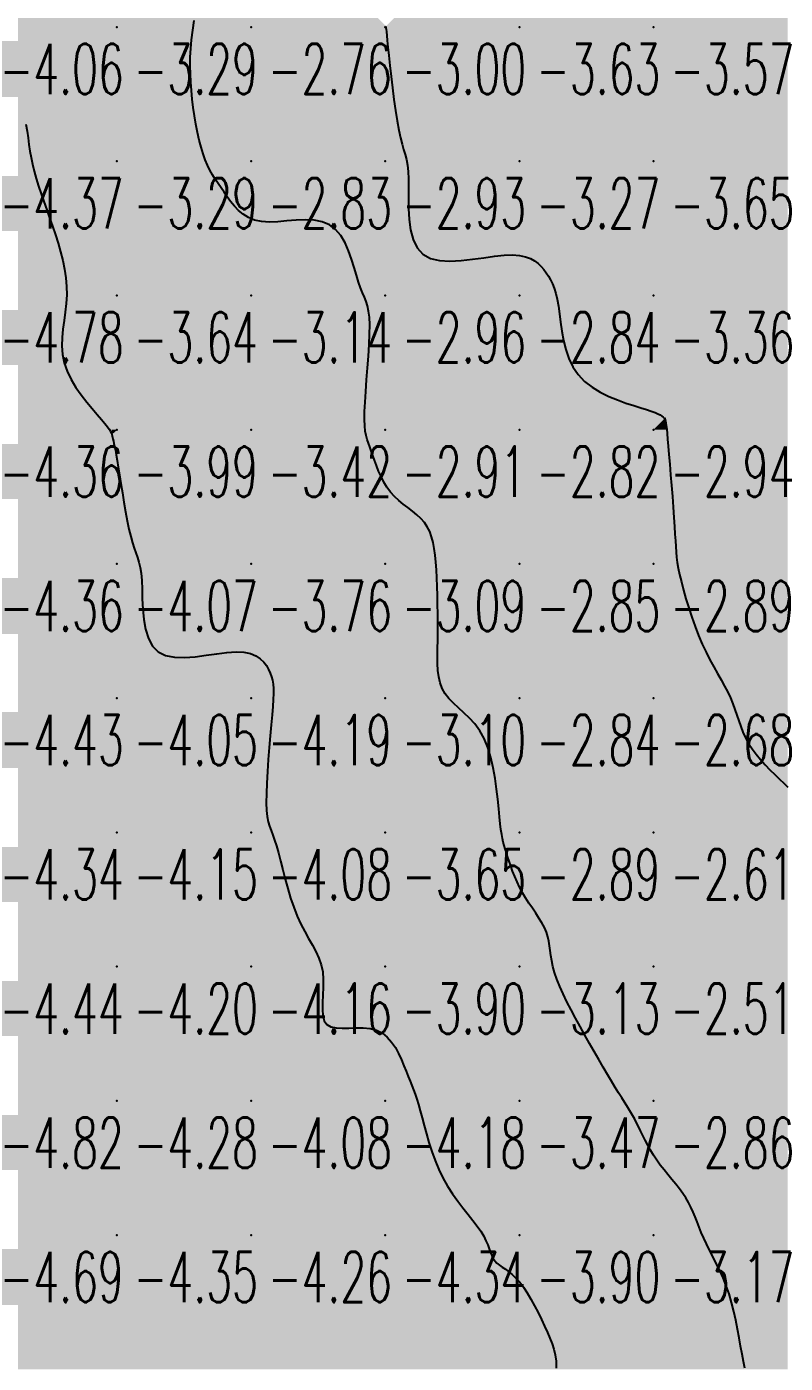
# Model space of a CAD drawing. Header units: millimetres. Extents: x 88261 to 90953, y 390274 to 392322.
# Drawn here: x 90093.5 to 90150.1, y 391637.7 to 391737.3 of the extents above; entities that cross this region are included whole.
import ezdxf
from ezdxf.enums import TextEntityAlignment as Align

# ---------------------------------------------------------------- set-up
doc = ezdxf.new("R2010")
doc.units = ezdxf.units.MM
doc.header["$LTSCALE"] = 25
for name, color, linetype in [('CN_03_00', 7, 'Continuous'), ('COTEAlt', 7, 'Continuous'), ('TN_COLORIAGE', 7, 'Continuous')]:
    doc.layers.add(name, color=color, linetype=linetype)
doc.styles.add('Simplex 1.0', font='Simplex.shx', dxfattribs={"width": 0.99, "height": 2.5})
doc.styles.get("Standard").update_dxf_attribs({"font": 'times.ttf'})

# ---------------------------------------------------------------- blocks, each defined once
blk = doc.blocks.new('COTE')
at = {"color": 0}
blk.add_point((0, 0), dxfattribs=at)
at = {"layer": 'COTEAlt'}
blk.add_attdef('ALT', text='', height=3.75, dxfattribs=at).set_placement((1.25, -1.25), align=Align.TOP_LEFT)

msp = doc.modelspace()

# ---------------------------------------------------------------- linework, layer by layer
at = {"layer": 'CN_03_00', "flags": 128}
for points, elevation in [([(90147.055, 391637.331), (90146.948, 391637.826), (90146.843, 391638.371), (90146.737, 391638.961), (90146.627, 391639.585), (90146.508, 391640.232), (90146.377, 391640.893), (90146.231, 391641.556), (90146.065, 391642.212), (90145.876, 391642.849), (90145.662, 391643.46), (90145.427, 391644.043), (90145.18, 391644.6), (90144.926, 391645.131), (90144.673, 391645.638), (90144.427, 391646.12), (90144.196, 391646.581), (90143.986, 391647.019), (90143.802, 391647.437), (90143.639, 391647.837), (90143.488, 391648.222), (90143.343, 391648.594), (90143.196, 391648.955), (90143.038, 391649.308), (90142.864, 391649.656), (90142.664, 391650.002), (90142.434, 391650.347), (90142.178, 391650.693), (90141.904, 391651.04), (90141.617, 391651.389), (90141.325, 391651.742), (90141.035, 391652.098), (90140.754, 391652.459), (90140.489, 391652.826), (90140.244, 391653.198), (90140.02, 391653.571), (90139.814, 391653.943), (90139.624, 391654.307), (90139.448, 391654.66), (90139.284, 391654.998), (90139.131, 391655.316), (90138.985, 391655.609), (90138.844, 391655.877), (90138.705, 391656.126), (90138.563, 391656.368), (90138.413, 391656.612), (90138.251, 391656.87), (90138.072, 391657.151), (90137.873, 391657.467), (90137.648, 391657.827), (90137.395, 391658.24), (90137.116, 391658.701), (90136.815, 391659.205), (90136.496, 391659.745), (90136.163, 391660.315), (90135.819, 391660.908), (90135.47, 391661.519), (90135.118, 391662.141), (90134.768, 391662.767), (90134.426, 391663.392), (90134.097, 391664.011), (90133.788, 391664.616), (90133.505, 391665.203), (90133.253, 391665.766), (90133.038, 391666.3), (90132.867, 391666.797), (90132.742, 391667.255), (90132.655, 391667.677), (90132.594, 391668.07), (90132.546, 391668.44), (90132.501, 391668.792), (90132.446, 391669.133), (90132.37, 391669.468), (90132.26, 391669.804), (90132.108, 391670.146), (90131.919, 391670.494), (90131.702, 391670.85), (90131.464, 391671.213), (90131.215, 391671.585), (90130.963, 391671.964), (90130.715, 391672.351), (90130.481, 391672.747), (90130.268, 391673.152), (90130.074, 391673.559), (90129.901, 391673.963), (90129.745, 391674.359), (90129.605, 391674.741), (90129.482, 391675.103), (90129.372, 391675.439), (90129.275, 391675.743), (90129.19, 391676.014), (90129.115, 391676.266), (90129.047, 391676.517), (90128.986, 391676.784), (90128.929, 391677.087), (90128.874, 391677.443), (90128.819, 391677.871), (90128.764, 391678.388), (90128.704, 391679.005), (90128.634, 391679.705), (90128.547, 391680.463), (90128.436, 391681.253), (90128.294, 391682.05), (90128.115, 391682.828), (90127.891, 391683.564), (90127.616, 391684.232), (90127.287, 391684.813), (90126.916, 391685.316), (90126.518, 391685.756), (90126.112, 391686.15), (90125.711, 391686.512), (90125.333, 391686.859), (90124.995, 391687.205), (90124.711, 391687.567), (90124.494, 391687.956), (90124.338, 391688.376), (90124.235, 391688.828), (90124.174, 391689.31), (90124.146, 391689.824), (90124.14, 391690.369), (90124.148, 391690.946), (90124.16, 391691.555), (90124.167, 391692.195), (90124.169, 391692.857), (90124.164, 391693.534), (90124.154, 391694.215), (90124.138, 391694.891), (90124.117, 391695.554), (90124.09, 391696.194), (90124.057, 391696.802), (90124.018, 391697.372), (90123.968, 391697.901), (90123.902, 391698.393), (90123.816, 391698.848), (90123.704, 391699.269), (90123.561, 391699.656), (90123.383, 391700.011), (90123.163, 391700.335), (90122.9, 391700.632), (90122.601, 391700.908), (90122.277, 391701.172), (90121.938, 391701.432), (90121.593, 391701.695), (90121.254, 391701.972), (90120.93, 391702.269), (90120.632, 391702.594), (90120.368, 391702.955), (90120.135, 391703.342), (90119.932, 391703.746), (90119.752, 391704.157), (90119.594, 391704.564), (90119.453, 391704.958), (90119.325, 391705.327), (90119.207, 391705.663), (90119.095, 391705.959), (90118.992, 391706.233), (90118.901, 391706.505), (90118.823, 391706.797), (90118.763, 391707.13), (90118.722, 391707.526), (90118.703, 391708.006), (90118.71, 391708.591), (90118.742, 391709.294), (90118.795, 391710.092), (90118.86, 391710.951), (90118.929, 391711.841), (90118.994, 391712.727), (90119.048, 391713.579), (90119.082, 391714.364), (90119.089, 391715.05), (90119.063, 391715.614), (90119.005, 391716.074), (90118.922, 391716.459), (90118.815, 391716.796), (90118.691, 391717.114), (90118.553, 391717.441), (90118.406, 391717.806), (90118.254, 391718.235), (90118.098, 391718.748), (90117.93, 391719.326), (90117.741, 391719.938), (90117.519, 391720.557), (90117.253, 391721.153), (90116.934, 391721.696), (90116.55, 391722.159), (90116.09, 391722.511), (90115.549, 391722.733), (90114.943, 391722.844), (90114.29, 391722.871), (90113.61, 391722.844), (90112.924, 391722.79), (90112.252, 391722.737), (90111.612, 391722.713), (90111.026, 391722.746), (90110.507, 391722.858), (90110.054, 391723.043), (90109.657, 391723.287), (90109.308, 391723.577), (90109, 391723.901), (90108.723, 391724.245), (90108.471, 391724.596), (90108.234, 391724.941), (90108.007, 391725.271), (90107.787, 391725.591), (90107.576, 391725.909), (90107.374, 391726.235), (90107.182, 391726.577), (90106.999, 391726.945), (90106.826, 391727.346), (90106.665, 391727.79), (90106.514, 391728.283), (90106.374, 391728.82), (90106.247, 391729.392), (90106.131, 391729.992), (90106.029, 391730.611), (90105.939, 391731.242), (90105.863, 391731.876), (90105.8, 391732.506), (90105.752, 391733.126), (90105.72, 391733.741), (90105.707, 391734.358), (90105.716, 391734.985), (90105.749, 391735.628), (90105.808, 391736.296), (90105.895, 391736.995), (90106.014, 391737.734)], -3), ([(90120.289, 391737.279), (90120.294, 391737.252), (90120.301, 391737.19), (90120.313, 391737.075), (90120.333, 391736.891), (90120.361, 391736.619), (90120.4, 391736.243), (90120.451, 391735.743), (90120.517, 391735.112), (90120.595, 391734.374), (90120.685, 391733.562), (90120.784, 391732.709), (90120.892, 391731.849), (90121.007, 391731.015), (90121.127, 391730.24), (90121.251, 391729.558), (90121.377, 391728.991), (90121.5, 391728.518), (90121.618, 391728.109), (90121.726, 391727.733), (90121.82, 391727.358), (90121.896, 391726.953), (90121.949, 391726.488), (90121.976, 391725.932), (90121.977, 391725.264), (90121.97, 391724.512), (90121.979, 391723.712), (90122.025, 391722.901), (90122.131, 391722.119), (90122.321, 391721.401), (90122.617, 391720.787), (90123.042, 391720.312), (90123.609, 391720.004), (90124.296, 391719.843), (90125.069, 391719.798), (90125.896, 391719.839), (90126.746, 391719.935), (90127.585, 391720.055), (90128.382, 391720.169), (90129.104, 391720.247), (90129.726, 391720.263), (90130.253, 391720.22), (90130.695, 391720.125), (90131.066, 391719.987), (90131.376, 391719.814), (90131.637, 391719.614), (90131.861, 391719.395), (90132.06, 391719.165), (90132.243, 391718.929), (90132.413, 391718.681), (90132.57, 391718.413), (90132.713, 391718.115), (90132.843, 391717.779), (90132.96, 391717.395), (90133.064, 391716.955), (90133.154, 391716.45), (90133.235, 391715.876), (90133.317, 391715.246), (90133.414, 391714.579), (90133.541, 391713.894), (90133.711, 391713.21), (90133.94, 391712.544), (90134.241, 391711.916), (90134.628, 391711.344), (90135.109, 391710.842), (90135.666, 391710.409), (90136.277, 391710.038), (90136.917, 391709.721), (90137.561, 391709.454), (90138.188, 391709.228), (90138.771, 391709.038), (90139.289, 391708.877), (90139.722, 391708.74), (90140.075, 391708.621), (90140.357, 391708.517), (90140.578, 391708.425), (90140.746, 391708.341), (90140.872, 391708.26), (90140.965, 391708.179), (90141.035, 391708.095), (90141.09, 391708.002), (90141.133, 391707.888), (90141.169, 391707.74), (90141.201, 391707.543), (90141.23, 391707.286), (90141.261, 391706.954), (90141.297, 391706.534), (90141.34, 391706.012), (90141.392, 391705.381), (90141.452, 391704.663), (90141.517, 391703.885), (90141.584, 391703.073), (90141.65, 391702.255), (90141.712, 391701.458), (90141.767, 391700.71), (90141.812, 391700.038), (90141.846, 391699.461), (90141.873, 391698.965), (90141.898, 391698.528), (90141.927, 391698.127), (90141.966, 391697.74), (90142.019, 391697.346), (90142.093, 391696.921), (90142.192, 391696.444), (90142.322, 391695.899), (90142.48, 391695.294), (90142.665, 391694.645), (90142.873, 391693.966), (90143.101, 391693.273), (90143.347, 391692.581), (90143.609, 391691.904), (90143.883, 391691.259), (90144.167, 391690.656), (90144.455, 391690.094), (90144.742, 391689.566), (90145.024, 391689.068), (90145.295, 391688.594), (90145.549, 391688.138), (90145.782, 391687.695), (90145.989, 391687.259), (90146.166, 391686.827), (90146.32, 391686.396), (90146.462, 391685.968), (90146.602, 391685.542), (90146.748, 391685.119), (90146.91, 391684.699), (90147.098, 391684.282), (90147.322, 391683.868), (90147.589, 391683.458), (90147.891, 391683.055), (90148.221, 391682.66), (90148.569, 391682.275), (90148.926, 391681.904), (90149.284, 391681.549), (90149.632, 391681.211), (90149.963, 391680.894), (90150.27, 391680.599)], -3), ([(90093.458, 391730.006), (90093.548, 391729.478), (90093.622, 391728.974), (90093.691, 391728.484), (90093.762, 391727.999), (90093.844, 391727.511), (90093.946, 391727.011), (90094.075, 391726.491), (90094.229, 391725.951), (90094.404, 391725.393), (90094.595, 391724.819), (90094.799, 391724.231), (90095.011, 391723.63), (90095.227, 391723.018), (90095.443, 391722.397), (90095.655, 391721.769), (90095.857, 391721.134), (90096.042, 391720.495), (90096.205, 391719.852), (90096.339, 391719.208), (90096.438, 391718.563), (90096.495, 391717.918), (90096.505, 391717.276), (90096.466, 391716.637), (90096.392, 391716), (90096.303, 391715.367), (90096.218, 391714.736), (90096.157, 391714.107), (90096.139, 391713.479), (90096.184, 391712.853), (90096.31, 391712.228), (90096.531, 391711.604), (90096.832, 391710.991), (90097.19, 391710.395), (90097.584, 391709.827), (90097.992, 391709.295), (90098.393, 391708.808), (90098.766, 391708.374), (90099.087, 391708.004), (90099.341, 391707.702), (90099.533, 391707.46), (90099.672, 391707.269), (90099.768, 391707.116), (90099.831, 391706.99), (90099.871, 391706.882), (90099.897, 391706.779), (90099.92, 391706.671), (90099.948, 391706.547), (90099.982, 391706.397), (90100.023, 391706.213), (90100.072, 391705.985), (90100.129, 391705.705), (90100.194, 391705.362), (90100.268, 391704.949), (90100.351, 391704.454), (90100.443, 391703.876), (90100.544, 391703.232), (90100.653, 391702.544), (90100.768, 391701.837), (90100.888, 391701.133), (90101.014, 391700.456), (90101.142, 391699.828), (90101.274, 391699.273), (90101.407, 391698.806), (90101.537, 391698.409), (90101.663, 391698.055), (90101.78, 391697.717), (90101.885, 391697.37), (90101.974, 391696.986), (90102.044, 391696.54), (90102.092, 391696.004), (90102.118, 391695.363), (90102.14, 391694.642), (90102.177, 391693.878), (90102.25, 391693.108), (90102.38, 391692.367), (90102.589, 391691.692), (90102.895, 391691.119), (90103.321, 391690.685), (90103.879, 391690.414), (90104.546, 391690.286), (90105.292, 391690.268), (90106.085, 391690.327), (90106.897, 391690.431), (90107.695, 391690.549), (90108.45, 391690.646), (90109.131, 391690.691), (90109.713, 391690.659), (90110.201, 391690.555), (90110.603, 391690.391), (90110.929, 391690.179), (90111.19, 391689.933), (90111.395, 391689.663), (90111.554, 391689.384), (90111.676, 391689.106), (90111.77, 391688.839), (90111.84, 391688.569), (90111.885, 391688.281), (90111.909, 391687.959), (90111.912, 391687.585), (90111.896, 391687.144), (90111.863, 391686.618), (90111.814, 391685.992), (90111.751, 391685.257), (90111.679, 391684.436), (90111.604, 391683.56), (90111.532, 391682.661), (90111.468, 391681.768), (90111.418, 391680.913), (90111.387, 391680.128), (90111.381, 391679.443), (90111.404, 391678.878), (90111.455, 391678.417), (90111.529, 391678.031), (90111.625, 391677.691), (90111.737, 391677.369), (90111.863, 391677.037), (90112, 391676.668), (90112.144, 391676.232), (90112.293, 391675.71), (90112.449, 391675.112), (90112.614, 391674.457), (90112.791, 391673.766), (90112.983, 391673.056), (90113.193, 391672.347), (90113.423, 391671.657), (90113.676, 391671.006), (90113.952, 391670.408), (90114.243, 391669.856), (90114.534, 391669.338), (90114.815, 391668.842), (90115.073, 391668.355), (90115.295, 391667.867), (90115.469, 391667.365), (90115.584, 391666.838), (90115.632, 391666.278), (90115.632, 391665.699), (90115.605, 391665.122), (90115.576, 391664.565), (90115.567, 391664.048), (90115.601, 391663.59), (90115.702, 391663.21), (90115.893, 391662.928), (90116.189, 391662.755), (90116.577, 391662.672), (90117.034, 391662.65), (90117.539, 391662.663), (90118.07, 391662.684), (90118.607, 391662.683), (90119.126, 391662.635), (90119.607, 391662.511), (90120.032, 391662.292), (90120.402, 391661.988), (90120.724, 391661.619), (90121.003, 391661.202), (90121.245, 391660.757), (90121.455, 391660.303), (90121.64, 391659.857), (90121.805, 391659.439), (90121.955, 391659.061), (90122.094, 391658.716), (90122.224, 391658.388), (90122.35, 391658.062), (90122.472, 391657.726), (90122.595, 391657.363), (90122.721, 391656.961), (90122.853, 391656.504), (90122.994, 391655.983), (90123.147, 391655.405), (90123.317, 391654.785), (90123.508, 391654.134), (90123.722, 391653.467), (90123.964, 391652.796), (90124.238, 391652.134), (90124.547, 391651.493), (90124.893, 391650.886), (90125.265, 391650.312), (90125.652, 391649.771), (90126.041, 391649.262), (90126.42, 391648.783), (90126.775, 391648.335), (90127.096, 391647.914), (90127.37, 391647.522), (90127.588, 391647.156), (90127.758, 391646.816), (90127.891, 391646.502), (90127.999, 391646.214), (90128.095, 391645.952), (90128.188, 391645.714), (90128.292, 391645.502), (90128.418, 391645.315), (90128.574, 391645.15), (90128.759, 391644.998), (90128.97, 391644.849), (90129.203, 391644.689), (90129.453, 391644.509), (90129.717, 391644.296), (90129.992, 391644.04), (90130.272, 391643.728), (90130.554, 391643.354), (90130.836, 391642.926), (90131.113, 391642.459), (90131.384, 391641.965), (90131.644, 391641.458), (90131.892, 391640.95), (90132.123, 391640.456), (90132.334, 391639.989), (90132.524, 391639.556), (90132.686, 391639.144), (90132.819, 391638.734), (90132.917, 391638.308), (90132.977, 391637.847), (90132.994, 391637.333)], -4)]:
    msp.add_lwpolyline(points, dxfattribs=dict(at, elevation=elevation))
at = {"layer": 'TN_COLORIAGE', "color": 121}
for points in [[(90090.996, 391737.239, -3.158), (90090.888, 391737.879, -3.158), (90100.249, 391737.239, -3.158), (90100.249, 391747.239, -3.158)], [(90100.249, 391737.239, -3), (90107.814, 391744.804, -3), (90100.249, 391747.239, -3), (90106.553, 391747.239, -3)], [(90130.249, 391747.239, -3), (90120.293, 391737.284, -3), (90130.249, 391737.239, -3), (90120.297, 391737.239, -3)], [(90130.249, 391747.239, -3.712), (90130.249, 391737.239, -3.712), (90140.249, 391747.239, -3.712)], [(90130.249, 391737.239, -3.712), (90140.249, 391737.239, -3.712), (90140.249, 391747.239, -3.712)], [(90140.249, 391747.239, -3.201), (90140.249, 391737.239, -3.201), (90150.249, 391747.239, -3.201)], [(90140.249, 391737.239, -3.201), (90150.249, 391737.239, -3.201), (90150.249, 391747.239, -3.201)], [(90105.656, 391737.239, -3.288), (90107.814, 391744.804, -3.288), (90100.249, 391737.239, -3.288)], [(90090.996, 391737.239, -3.288), (90093.64, 391730.631, -3.288), (90100.249, 391737.239, -3.288)], [(90093.64, 391730.631, -3.287), (90093.638, 391727.239, -3.287), (90100.249, 391737.239, -3.287), (90100.249, 391727.239, -3.287)], [(90100.249, 391737.239, -3), (90105.656, 391737.239, -3), (90100.249, 391727.239, -3), (90105.649, 391732.64, -3)], [(90121.227, 391728.217, -3.634), (90120.297, 391737.239, -3.634), (90130.249, 391737.239, -3.634)], [(90130.249, 391737.239, -3), (90121.227, 391728.217, -3), (90130.249, 391727.239, -3), (90122.301, 391727.239, -3)], [(90130.249, 391737.239, -3.567), (90130.249, 391727.239, -3.567), (90140.249, 391737.239, -3.567)], [(90130.249, 391727.239, -3.567), (90140.249, 391727.239, -3.567), (90140.249, 391737.239, -3.567)], [(90140.249, 391737.239, -3.285), (90140.249, 391727.239, -3.285), (90150.249, 391737.239, -3.285)], [(90140.249, 391727.239, -3.285), (90150.249, 391727.239, -3.285), (90150.249, 391737.239, -3.285)], [(90105.649, 391732.64, -3.287), (90106.546, 391727.239, -3.287), (90100.249, 391727.239, -3.287)], [(90093.638, 391727.239, -3.287), (90095.486, 391722.476, -3.287), (90100.249, 391727.239, -3.287)], [(90097.079, 391717.239, -3.287), (90095.486, 391722.476, -3.287), (90100.249, 391717.239, -3.287), (90100.249, 391727.239, -3.287)], [(90100.249, 391717.239, -3), (90108.153, 391725.143, -3), (90100.249, 391727.239, -3), (90106.546, 391727.239, -3)], [(90122.301, 391727.239, -3.266), (90121.426, 391718.416, -3.266), (90130.249, 391727.239, -3.266)], [(90130.249, 391720.967, -3.266), (90121.426, 391718.416, -3.266), (90130.249, 391727.239, -3.266)], [(90140.249, 391727.239, -3), (90132.205, 391719.195, -3), (90130.249, 391727.239, -3), (90130.249, 391720.967, -3)], [(90140.249, 391727.239, -3), (90132.205, 391719.195, -3), (90140.249, 391717.239, -3), (90133.291, 391717.239, -3)], [(90140.249, 391727.239, -3.427), (90140.249, 391717.239, -3.427), (90150.249, 391727.239, -3.427)], [(90140.249, 391717.239, -3.427), (90150.249, 391717.239, -3.427), (90150.249, 391727.239, -3.427)], [(90100.249, 391717.239, -3), (90108.153, 391725.143, -3), (90110.249, 391717.239, -3), (90110.249, 391721.834, -3)], [(90110.249, 391721.834, -3.143), (90117.007, 391723.998, -3.143), (90110.249, 391717.239, -3.143)], [(90117.007, 391723.998, -3.143), (90118.262, 391717.239, -3.143), (90110.249, 391717.239, -3.143)], [(90095.231, 391712.222, -3.636), (90097.079, 391717.239, -3.636), (90100.249, 391717.239, -3.636)], [(90099.86, 391707.239, -3.636), (90095.231, 391712.222, -3.636), (90100.249, 391707.239, -3.636), (90100.249, 391717.239, -3.636)], [(90100.249, 391717.239, -3.143), (90100.249, 391707.239, -3.143), (90110.249, 391717.239, -3.143)], [(90100.249, 391707.239, -3.143), (90110.249, 391707.239, -3.143), (90110.249, 391717.239, -3.143)], [(90110.249, 391707.239, -3), (90119.465, 391716.455, -3), (90110.249, 391717.239, -3), (90118.262, 391717.239, -3)], [(90133.556, 391710.547, -3.362), (90133.291, 391717.239, -3.362), (90140.249, 391717.239, -3.362)], [(90133.556, 391710.547, -3.362), (90140.249, 391708.636, -3.362), (90140.249, 391717.239, -3.362)], [(90150.249, 391717.239, -3), (90141.183, 391708.174, -3), (90140.249, 391717.239, -3), (90140.249, 391708.636, -3)], [(90150.249, 391717.239, -3), (90141.183, 391708.174, -3), (90150.249, 391707.239, -3), (90141.227, 391707.239, -3)], [(90118.412, 391707.239, -3.418), (90119.465, 391716.455, -3.418), (90110.249, 391707.239, -3.418)], [(90099.853, 391706.844, -3.985), (90099.86, 391707.239, -3.985), (90100.249, 391707.239, -3.985)], [(90100.249, 391705.409, -3.985), (90099.853, 391706.844, -3.985), (90100.249, 391707.239, -3.985)], [(90100.249, 391705.409, -3.418), (90101.257, 391698.248, -3.418), (90100.249, 391707.239, -3.418), (90110.249, 391707.239, -3.418)], [(90102.367, 391697.239, -3.418), (90101.257, 391698.248, -3.418), (90110.249, 391697.239, -3.418), (90110.249, 391707.239, -3.418)], [(90110.249, 391697.239, -3), (90119.145, 391706.135, -3), (90110.249, 391707.239, -3), (90118.412, 391707.239, -3)], [(90141.947, 391698.938, -3.542), (90141.227, 391707.239, -3.542), (90150.249, 391707.239, -3.542)], [(90150.249, 391697.239, -3), (90141.857, 391697.239, -3), (90150.249, 391707.239, -3), (90141.947, 391698.938, -3)], [(90110.249, 391697.239, -3), (90119.145, 391706.135, -3), (90120.249, 391697.239, -3), (90120.249, 391702.197, -3)], [(90123.653, 391700.644, -3.092), (90120.249, 391702.197, -3.092), (90120.249, 391697.239, -3.092)], [(90123.653, 391700.644, -3.092), (90124.116, 391697.239, -3.092), (90120.249, 391697.239, -3.092)], [(90101.828, 391688.819, -3.757), (90102.367, 391697.239, -3.757), (90110.249, 391697.239, -3.757)], [(90101.828, 391688.819, -3.757), (90110.249, 391691.594, -3.757), (90110.249, 391697.239, -3.757)], [(90110.249, 391691.594, -3.092), (90111.96, 391688.951, -3.092), (90110.249, 391697.239, -3.092), (90120.249, 391697.239, -3.092)], [(90111.967, 391687.239, -3.092), (90111.96, 391688.951, -3.092), (90120.249, 391687.239, -3.092), (90120.249, 391697.239, -3.092)], [(90120.249, 391687.239, -3), (90124.223, 391691.214, -3), (90120.249, 391697.239, -3), (90124.116, 391697.239, -3)], [(90143.778, 391690.769, -3.579), (90141.857, 391697.239, -3.579), (90150.249, 391697.239, -3.579)], [(90150.249, 391697.239, -3), (90143.778, 391690.769, -3), (90150.249, 391687.239, -3), (90146.328, 391687.239, -3)], [(90123.951, 391687.239, -3.097), (90124.223, 391691.214, -3.097), (90120.249, 391687.239, -3.097)], [(90111.054, 391678.044, -3.097), (90111.967, 391687.239, -3.097), (90120.249, 391687.239, -3.097)], [(90112.103, 391677.239, -3.097), (90111.054, 391678.044, -3.097), (90120.249, 391677.239, -3.097), (90120.249, 391687.239, -3.097)], [(90120.249, 391677.239, -3), (90128.237, 391685.228, -3), (90120.249, 391687.239, -3), (90123.951, 391687.239, -3)], [(90146.839, 391683.83, -3.204), (90146.328, 391687.239, -3.204), (90150.249, 391687.239, -3.204)], [(90146.839, 391683.83, -3.204), (90150.249, 391680.65, -3.204), (90150.249, 391687.239, -3.204)], [(90128.237, 391685.228, -3.653), (90128.798, 391677.239, -3.653), (90120.249, 391677.239, -3.653)], [(90112.103, 391677.239, -3.653), (90113.399, 391670.39, -3.653), (90120.249, 391677.239, -3.653)], [(90116.354, 391667.239, -3.653), (90113.399, 391670.39, -3.653), (90120.249, 391667.239, -3.653), (90120.249, 391677.239, -3.653)], [(90120.249, 391667.239, -3), (90129.151, 391676.142, -3), (90120.249, 391677.239, -3), (90128.798, 391677.239, -3)], [(90120.249, 391667.239, -3), (90129.151, 391676.142, -3), (90130.249, 391667.239, -3), (90130.249, 391672.653, -3)], [(90132.742, 391669.733, -3.131), (90130.249, 391672.653, -3.131), (90130.249, 391667.239, -3.131)], [(90132.34, 391667.239, -3.131), (90132.742, 391669.733, -3.131), (90130.249, 391667.239, -3.131)], [(90114.689, 391661.679, -3.898), (90116.354, 391667.239, -3.898), (90120.249, 391667.239, -3.898)], [(90114.689, 391661.679, -3.898), (90120.249, 391663.61, -3.898), (90120.249, 391667.239, -3.898)], [(90120.249, 391663.61, -3.131), (90121.955, 391658.946, -3.131), (90120.249, 391667.239, -3.131), (90130.249, 391667.239, -3.131)], [(90122.758, 391657.239, -3.131), (90121.955, 391658.946, -3.131), (90130.249, 391657.239, -3.131), (90130.249, 391667.239, -3.131)], [(90130.249, 391657.239, -3), (90135.101, 391662.091, -3), (90130.249, 391667.239, -3), (90132.34, 391667.239, -3)], [(90135.101, 391662.091, -3.466), (90137.966, 391657.239, -3.466), (90130.249, 391657.239, -3.466)], [(90122.758, 391657.239, -3.466), (90124.13, 391651.12, -3.466), (90130.249, 391657.239, -3.466)], [(90128.007, 391647.239, -3.466), (90124.13, 391651.12, -3.466), (90130.249, 391647.239, -3.466), (90130.249, 391657.239, -3.466)], [(90130.249, 391647.239, -3), (90138.924, 391655.914, -3), (90130.249, 391657.239, -3), (90137.966, 391657.239, -3)], [(90130.249, 391647.239, -3), (90138.924, 391655.914, -3), (90140.249, 391647.239, -3), (90140.249, 391652.759, -3)], [(90143.012, 391650.003, -3.17), (90140.249, 391652.759, -3.17), (90140.249, 391647.239, -3.17)], [(90143.012, 391650.003, -3.17), (90143.685, 391647.239, -3.17), (90140.249, 391647.239, -3.17)], [(90128.007, 391647.239, -3.902), (90128.062, 391645.053, -3.902), (90130.249, 391647.239, -3.902)], [(90130.249, 391644.438, -3.902), (90128.062, 391645.053, -3.902), (90130.249, 391647.239, -3.902)], [(90130.249, 391644.438, -3.17), (90132.573, 391639.564, -3.17), (90130.249, 391647.239, -3.17), (90140.249, 391647.239, -3.17)], [(90133.464, 391637.239, -3.17), (90132.573, 391639.564, -3.17), (90140.249, 391637.239, -3.17), (90140.249, 391647.239, -3.17)], [(90140.249, 391637.239, -3), (90146.163, 391643.154, -3), (90140.249, 391647.239, -3), (90143.685, 391647.239, -3)], [(90146.163, 391643.154, -3.47), (90146.917, 391637.239, -3.47), (90140.249, 391637.239, -3.47)]]:
    msp.add_solid(points, dxfattribs=at)
at = {"layer": 'TN_COLORIAGE', "color": 111}
for points in [[(90107.814, 391744.804, -2.756), (90105.656, 391737.239, -2.756), (90110.249, 391747.239, -2.756), (90110.249, 391737.239, -2.756)], [(90113.045, 391747.239, -2.756), (90115.309, 391742.299, -2.756), (90110.249, 391747.239, -2.756), (90110.249, 391737.239, -2.756)], [(90120.249, 391737.366, -2.756), (90115.309, 391742.299, -2.756), (90120.249, 391737.239, -2.756), (90110.249, 391737.239, -2.756)], [(90105.649, 391732.64, -2.756), (90105.656, 391737.239, -2.756), (90110.249, 391737.239, -2.756)], [(90106.546, 391727.239, -2.756), (90105.649, 391732.64, -2.756), (90110.249, 391727.239, -2.756), (90110.249, 391737.239, -2.756)], [(90110.249, 391737.239, -2.997), (90110.249, 391727.239, -2.997), (90120.249, 391737.239, -2.997)], [(90110.249, 391727.239, -2.997), (90120.249, 391727.239, -2.997), (90120.249, 391737.239, -2.997)], [(90120.249, 391737.366, -2.997), (90120.293, 391737.284, -2.997), (90120.249, 391737.239, -2.997)], [(90120.297, 391737.239, -2.997), (90120.293, 391737.284, -2.997), (90120.249, 391737.239, -2.997)], [(90120.297, 391737.239, -2.931), (90121.227, 391728.217, -2.931), (90120.249, 391737.239, -2.931), (90120.249, 391727.239, -2.931)], [(90122.301, 391727.239, -2.931), (90121.227, 391728.217, -2.931), (90120.249, 391727.239, -2.931)], [(90106.546, 391727.239, -2.831), (90108.153, 391725.143, -2.831), (90110.249, 391727.239, -2.831)], [(90110.249, 391721.834, -2.831), (90108.153, 391725.143, -2.831), (90110.249, 391727.239, -2.831)], [(90117.007, 391723.998, -2.831), (90110.249, 391721.834, -2.831), (90120.249, 391727.239, -2.831), (90110.249, 391727.239, -2.831)], [(90118.262, 391717.239, -2.931), (90117.007, 391723.998, -2.931), (90120.249, 391717.239, -2.931), (90120.249, 391727.239, -2.931)], [(90121.426, 391718.416, -2.931), (90122.301, 391727.239, -2.931), (90120.249, 391717.239, -2.931), (90120.249, 391727.239, -2.931)], [(90121.426, 391718.416, -2.842), (90130.249, 391720.967, -2.842), (90120.249, 391717.239, -2.842), (90130.249, 391717.239, -2.842)], [(90130.249, 391720.967, -2.842), (90132.205, 391719.195, -2.842), (90130.249, 391717.239, -2.842)], [(90133.291, 391717.239, -2.842), (90132.205, 391719.195, -2.842), (90130.249, 391717.239, -2.842)], [(90118.262, 391717.239, -2.964), (90119.465, 391716.455, -2.964), (90120.249, 391717.239, -2.964)], [(90119.465, 391716.455, -2.906), (90118.412, 391707.239, -2.906), (90120.249, 391717.239, -2.906), (90120.249, 391707.239, -2.906)], [(90120.249, 391717.239, -2.842), (90120.249, 391707.239, -2.842), (90130.249, 391717.239, -2.842)], [(90120.249, 391707.239, -2.842), (90130.249, 391707.239, -2.842), (90130.249, 391717.239, -2.842)], [(90133.291, 391717.239, -2.821), (90133.556, 391710.547, -2.821), (90130.249, 391717.239, -2.821), (90130.249, 391707.239, -2.821)], [(90140.249, 391708.636, -2.821), (90133.556, 391710.547, -2.821), (90140.249, 391707.239, -2.821), (90130.249, 391707.239, -2.821)], [(90140.249, 391708.636, -2.941), (90141.183, 391708.174, -2.941), (90140.249, 391707.239, -2.941)], [(90141.227, 391707.239, -2.941), (90141.183, 391708.174, -2.941), (90140.249, 391707.239, -2.941)], [(90118.412, 391707.239, -2.906), (90119.145, 391706.135, -2.906), (90120.249, 391707.239, -2.906)], [(90120.249, 391702.197, -2.906), (90119.145, 391706.135, -2.906), (90120.249, 391707.239, -2.906)], [(90120.249, 391702.197, -2.821), (90123.653, 391700.644, -2.821), (90120.249, 391707.239, -2.821), (90130.249, 391707.239, -2.821)], [(90124.116, 391697.239, -2.821), (90123.653, 391700.644, -2.821), (90130.249, 391697.239, -2.821), (90130.249, 391707.239, -2.821)], [(90130.249, 391707.239, -2.941), (90130.249, 391697.239, -2.941), (90140.249, 391707.239, -2.941)], [(90130.249, 391697.239, -2.941), (90140.249, 391697.239, -2.941), (90140.249, 391707.239, -2.941)], [(90141.227, 391707.239, -2.889), (90141.947, 391698.938, -2.889), (90140.249, 391707.239, -2.889), (90140.249, 391697.239, -2.889)], [(90141.947, 391698.938, -2.889), (90141.857, 391697.239, -2.889), (90140.249, 391697.239, -2.889)], [(90124.223, 391691.214, -2.836), (90123.951, 391687.239, -2.836), (90130.249, 391697.239, -2.836), (90130.249, 391687.239, -2.836)], [(90124.116, 391697.239, -2.853), (90124.223, 391691.214, -2.853), (90130.249, 391697.239, -2.853)], [(90130.249, 391687.239, -2.889), (90140.249, 391687.239, -2.889), (90140.249, 391697.239, -2.889)], [(90130.249, 391697.239, -2.889), (90130.249, 391687.239, -2.889), (90140.249, 391697.239, -2.889)], [(90141.857, 391697.239, -2.684), (90143.778, 391690.769, -2.684), (90140.249, 391697.239, -2.684), (90140.249, 391687.239, -2.684)], [(90146.328, 391687.239, -2.684), (90143.778, 391690.769, -2.684), (90140.249, 391687.239, -2.684)], [(90123.951, 391687.239, -2.836), (90128.237, 391685.228, -2.836), (90130.249, 391687.239, -2.836)], [(90128.798, 391677.239, -2.836), (90128.237, 391685.228, -2.836), (90130.249, 391677.239, -2.836), (90130.249, 391687.239, -2.836)], [(90130.249, 391677.239, -2.684), (90140.249, 391677.239, -2.684), (90140.249, 391687.239, -2.684)], [(90130.249, 391687.239, -2.684), (90130.249, 391677.239, -2.684), (90140.249, 391687.239, -2.684)], [(90146.328, 391687.239, -2.607), (90146.839, 391683.83, -2.607), (90140.249, 391687.239, -2.607), (90140.249, 391677.239, -2.607)], [(90150.249, 391680.65, -2.607), (90146.839, 391683.83, -2.607), (90150.249, 391677.239, -2.607), (90140.249, 391677.239, -2.607)], [(90128.798, 391677.239, -2.889), (90129.151, 391676.142, -2.889), (90130.249, 391677.239, -2.889)], [(90130.249, 391672.653, -2.889), (90129.151, 391676.142, -2.889), (90130.249, 391677.239, -2.889)], [(90130.249, 391672.653, -2.607), (90132.742, 391669.733, -2.607), (90130.249, 391677.239, -2.607), (90140.249, 391677.239, -2.607)], [(90132.742, 391669.733, -2.506), (90132.34, 391667.239, -2.506), (90140.249, 391677.239, -2.506), (90140.249, 391667.239, -2.506)], [(90140.249, 391677.239, -2.895), (90140.249, 391667.239, -2.895), (90150.249, 391677.239, -2.895)], [(90140.249, 391667.239, -2.895), (90150.249, 391667.239, -2.895), (90150.249, 391677.239, -2.895)], [(90132.34, 391667.239, -2.506), (90135.101, 391662.091, -2.506), (90140.249, 391667.239, -2.506)], [(90137.966, 391657.239, -2.506), (90135.101, 391662.091, -2.506), (90140.249, 391657.239, -2.506), (90140.249, 391667.239, -2.506)], [(90140.249, 391657.239, -2.469), (90150.249, 391657.239, -2.469), (90150.249, 391667.239, -2.469)], [(90140.249, 391667.239, -2.469), (90140.249, 391657.239, -2.469), (90150.249, 391667.239, -2.469)], [(90137.966, 391657.239, -2.862), (90138.924, 391655.914, -2.862), (90140.249, 391657.239, -2.862)], [(90140.249, 391652.759, -2.862), (90138.924, 391655.914, -2.862), (90140.249, 391657.239, -2.862)], [(90140.249, 391652.759, -2.555), (90143.012, 391650.003, -2.555), (90140.249, 391657.239, -2.555), (90150.249, 391657.239, -2.555)], [(90143.685, 391647.239, -2.555), (90143.012, 391650.003, -2.555), (90150.249, 391647.239, -2.555), (90150.249, 391657.239, -2.555)], [(90143.685, 391647.239, -2.676), (90146.163, 391643.154, -2.676), (90150.249, 391647.239, -2.676)], [(90146.917, 391637.239, -2.676), (90146.163, 391643.154, -2.676), (90150.249, 391637.239, -2.676), (90150.249, 391647.239, -2.676)]]:
    msp.add_solid(points, dxfattribs=at)
at = {"layer": 'TN_COLORIAGE', "color": 131}
for points in [[(90090.249, 391727.239, -4), (90093.64, 391730.631, -4), (90090.249, 391737.239, -4), (90090.996, 391737.239, -4)], [(90093.638, 391727.239, -4.366), (90093.64, 391730.631, -4.366), (90090.249, 391727.239, -4.366)], [(90090.249, 391717.239, -4), (90095.486, 391722.476, -4), (90090.249, 391727.239, -4), (90093.638, 391727.239, -4)], [(90095.486, 391722.476, -4.784), (90097.079, 391717.239, -4.784), (90090.249, 391717.239, -4.784)], [(90090.249, 391717.239, -4), (90097.079, 391717.239, -4), (90090.249, 391707.239, -4), (90095.231, 391712.222, -4)], [(90095.231, 391712.222, -4.361), (90099.86, 391707.239, -4.361), (90090.249, 391707.239, -4.361)], [(90090.249, 391707.239, -4), (90099.86, 391707.239, -4), (90090.249, 391697.239, -4), (90099.853, 391706.844, -4)], [(90090.249, 391697.239, -4), (90099.853, 391706.844, -4), (90100.249, 391697.239, -4), (90100.249, 391705.409, -4)], [(90101.257, 391698.248, -4.065), (90100.249, 391705.409, -4.065), (90100.249, 391697.239, -4.065)], [(90101.257, 391698.248, -4.065), (90102.367, 391697.239, -4.065), (90100.249, 391697.239, -4.065)], [(90090.249, 391697.239, -4.065), (90090.249, 391687.239, -4.065), (90100.249, 391697.239, -4.065)], [(90090.249, 391687.239, -4.065), (90100.249, 391687.239, -4.065), (90100.249, 391697.239, -4.065)], [(90100.249, 391697.239, -4), (90102.367, 391697.239, -4), (90100.249, 391687.239, -4), (90101.828, 391688.819, -4)], [(90110.249, 391687.239, -4), (90110.249, 391691.594, -4), (90100.249, 391687.239, -4), (90101.828, 391688.819, -4)], [(90111.96, 391688.951, -4.187), (90110.249, 391691.594, -4.187), (90110.249, 391687.239, -4.187)], [(90111.96, 391688.951, -4.187), (90111.967, 391687.239, -4.187), (90110.249, 391687.239, -4.187)], [(90090.249, 391677.239, -4.046), (90100.249, 391677.239, -4.046), (90100.249, 391687.239, -4.046)], [(90090.249, 391687.239, -4.046), (90090.249, 391677.239, -4.046), (90100.249, 391687.239, -4.046)], [(90100.249, 391677.239, -4.187), (90110.249, 391677.239, -4.187), (90110.249, 391687.239, -4.187)], [(90100.249, 391687.239, -4.187), (90100.249, 391677.239, -4.187), (90110.249, 391687.239, -4.187)], [(90110.249, 391687.239, -4), (90111.967, 391687.239, -4), (90110.249, 391677.239, -4), (90111.054, 391678.044, -4)], [(90111.054, 391678.044, -4.079), (90112.103, 391677.239, -4.079), (90110.249, 391677.239, -4.079)], [(90090.249, 391667.239, -4.145), (90100.249, 391667.239, -4.145), (90100.249, 391677.239, -4.145)], [(90090.249, 391677.239, -4.145), (90090.249, 391667.239, -4.145), (90100.249, 391677.239, -4.145)], [(90100.249, 391667.239, -4.079), (90110.249, 391667.239, -4.079), (90110.249, 391677.239, -4.079)], [(90100.249, 391677.239, -4.079), (90100.249, 391667.239, -4.079), (90110.249, 391677.239, -4.079)], [(90110.249, 391667.239, -4), (90113.399, 391670.39, -4), (90110.249, 391677.239, -4), (90112.103, 391677.239, -4)], [(90113.399, 391670.39, -4.16), (90116.354, 391667.239, -4.16), (90110.249, 391667.239, -4.16)], [(90090.249, 391667.239, -4.205), (90090.249, 391657.239, -4.205), (90100.249, 391667.239, -4.205)], [(90090.249, 391657.239, -4.205), (90100.249, 391657.239, -4.205), (90100.249, 391667.239, -4.205)], [(90100.249, 391667.239, -4.16), (90100.249, 391657.239, -4.16), (90110.249, 391667.239, -4.16)], [(90100.249, 391657.239, -4.16), (90110.249, 391657.239, -4.16), (90110.249, 391667.239, -4.16)], [(90110.249, 391667.239, -4), (90116.354, 391667.239, -4), (90110.249, 391657.239, -4), (90114.689, 391661.679, -4)], [(90120.249, 391657.239, -4), (90120.249, 391663.61, -4), (90110.249, 391657.239, -4), (90114.689, 391661.679, -4)], [(90121.955, 391658.946, -4.179), (90120.249, 391663.61, -4.179), (90120.249, 391657.239, -4.179)], [(90121.955, 391658.946, -4.179), (90122.758, 391657.239, -4.179), (90120.249, 391657.239, -4.179)], [(90090.249, 391647.239, -4.279), (90100.249, 391647.239, -4.279), (90100.249, 391657.239, -4.279)], [(90090.249, 391657.239, -4.279), (90090.249, 391647.239, -4.279), (90100.249, 391657.239, -4.279)], [(90100.249, 391647.239, -4.081), (90110.249, 391647.239, -4.081), (90110.249, 391657.239, -4.081)], [(90100.249, 391657.239, -4.081), (90100.249, 391647.239, -4.081), (90110.249, 391657.239, -4.081)], [(90110.249, 391647.239, -4.179), (90120.249, 391647.239, -4.179), (90120.249, 391657.239, -4.179)], [(90110.249, 391657.239, -4.179), (90110.249, 391647.239, -4.179), (90120.249, 391657.239, -4.179)], [(90120.249, 391647.239, -4), (90124.13, 391651.12, -4), (90120.249, 391657.239, -4), (90122.758, 391657.239, -4)], [(90124.13, 391651.12, -4.339), (90128.007, 391647.239, -4.339), (90120.249, 391647.239, -4.339)], [(90090.249, 391647.239, -4.353), (90090.249, 391637.239, -4.353), (90100.249, 391647.239, -4.353)], [(90090.249, 391637.239, -4.353), (90100.249, 391637.239, -4.353), (90100.249, 391647.239, -4.353)], [(90100.249, 391647.239, -4.258), (90100.249, 391637.239, -4.258), (90110.249, 391647.239, -4.258)], [(90100.249, 391637.239, -4.258), (90110.249, 391637.239, -4.258), (90110.249, 391647.239, -4.258)], [(90110.249, 391647.239, -4.339), (90110.249, 391637.239, -4.339), (90120.249, 391647.239, -4.339)], [(90110.249, 391637.239, -4.339), (90120.249, 391637.239, -4.339), (90120.249, 391647.239, -4.339)], [(90120.249, 391637.239, -4), (90128.062, 391645.053, -4), (90120.249, 391647.239, -4), (90128.007, 391647.239, -4)], [(90120.249, 391637.239, -4), (90128.062, 391645.053, -4), (90130.249, 391637.239, -4), (90130.249, 391644.438, -4)], [(90132.573, 391639.564, -4.251), (90130.249, 391644.438, -4.251), (90130.249, 391637.239, -4.251)], [(90132.573, 391639.564, -4.251), (90133.464, 391637.239, -4.251), (90130.249, 391637.239, -4.251)]]:
    msp.add_solid(points, dxfattribs=at)

# ---------------------------------------------------------------- block references
at = {"layer": 'COTEAlt'}
ref = msp.add_blockref('COTE', (90090.249, 391737.239), dxfattribs=at)
ref.add_attrib('ALT', '-4.06', dxfattribs={"height": 3.75, "style": 'Simplex 1.0', "width": 0.6}).set_placement((90091.499, 391735.989), align=Align.TOP_LEFT)
ref = msp.add_blockref('COTE', (90100.249, 391737.239), dxfattribs=at)
ref.add_attrib('ALT', '-3.29', dxfattribs={"height": 3.75, "style": 'Simplex 1.0', "width": 0.6}).set_placement((90101.499, 391735.989), align=Align.TOP_LEFT)
ref = msp.add_blockref('COTE', (90110.249, 391737.239), dxfattribs=at)
ref.add_attrib('ALT', '-2.76', dxfattribs={"height": 3.75, "style": 'Simplex 1.0', "width": 0.6}).set_placement((90111.499, 391735.989), align=Align.TOP_LEFT)
ref = msp.add_blockref('COTE', (90120.249, 391737.239), dxfattribs=at)
ref.add_attrib('ALT', '-3.00', dxfattribs={"height": 3.75, "style": 'Simplex 1.0', "width": 0.6}).set_placement((90121.499, 391735.989), align=Align.TOP_LEFT)
ref = msp.add_blockref('COTE', (90130.249, 391737.239), dxfattribs=at)
ref.add_attrib('ALT', '-3.63', dxfattribs={"height": 3.75, "style": 'Simplex 1.0', "width": 0.6}).set_placement((90131.499, 391735.989), align=Align.TOP_LEFT)
ref = msp.add_blockref('COTE', (90140.249, 391737.239), dxfattribs=at)
ref.add_attrib('ALT', '-3.57', dxfattribs={"height": 3.75, "style": 'Simplex 1.0', "width": 0.6}).set_placement((90141.499, 391735.989), align=Align.TOP_LEFT)
ref = msp.add_blockref('COTE', (90090.249, 391727.239), dxfattribs=at)
ref.add_attrib('ALT', '-4.37', dxfattribs={"height": 3.75, "style": 'Simplex 1.0', "width": 0.6}).set_placement((90091.499, 391725.989), align=Align.TOP_LEFT)
ref = msp.add_blockref('COTE', (90100.249, 391727.239), dxfattribs=at)
ref.add_attrib('ALT', '-3.29', dxfattribs={"height": 3.75, "style": 'Simplex 1.0', "width": 0.6}).set_placement((90101.499, 391725.989), align=Align.TOP_LEFT)
ref = msp.add_blockref('COTE', (90110.249, 391727.239), dxfattribs=at)
ref.add_attrib('ALT', '-2.83', dxfattribs={"height": 3.75, "style": 'Simplex 1.0', "width": 0.6}).set_placement((90111.499, 391725.989), align=Align.TOP_LEFT)
ref = msp.add_blockref('COTE', (90120.249, 391727.239), dxfattribs=at)
ref.add_attrib('ALT', '-2.93', dxfattribs={"height": 3.75, "style": 'Simplex 1.0', "width": 0.6}).set_placement((90121.499, 391725.989), align=Align.TOP_LEFT)
ref = msp.add_blockref('COTE', (90130.249, 391727.239), dxfattribs=at)
ref.add_attrib('ALT', '-3.27', dxfattribs={"height": 3.75, "style": 'Simplex 1.0', "width": 0.6}).set_placement((90131.499, 391725.989), align=Align.TOP_LEFT)
ref = msp.add_blockref('COTE', (90140.249, 391727.239), dxfattribs=at)
ref.add_attrib('ALT', '-3.65', dxfattribs={"height": 3.75, "style": 'Simplex 1.0', "width": 0.6}).set_placement((90141.499, 391725.989), align=Align.TOP_LEFT)
ref = msp.add_blockref('COTE', (90090.249, 391717.239), dxfattribs=at)
ref.add_attrib('ALT', '-4.78', dxfattribs={"height": 3.75, "style": 'Simplex 1.0', "width": 0.6}).set_placement((90091.499, 391715.989), align=Align.TOP_LEFT)
ref = msp.add_blockref('COTE', (90100.249, 391717.239), dxfattribs=at)
ref.add_attrib('ALT', '-3.64', dxfattribs={"height": 3.75, "style": 'Simplex 1.0', "width": 0.6}).set_placement((90101.499, 391715.989), align=Align.TOP_LEFT)
ref = msp.add_blockref('COTE', (90110.249, 391717.239), dxfattribs=at)
ref.add_attrib('ALT', '-3.14', dxfattribs={"height": 3.75, "style": 'Simplex 1.0', "width": 0.6}).set_placement((90111.499, 391715.989), align=Align.TOP_LEFT)
ref = msp.add_blockref('COTE', (90120.249, 391717.239), dxfattribs=at)
ref.add_attrib('ALT', '-2.96', dxfattribs={"height": 3.75, "style": 'Simplex 1.0', "width": 0.6}).set_placement((90121.499, 391715.989), align=Align.TOP_LEFT)
ref = msp.add_blockref('COTE', (90130.249, 391717.239), dxfattribs=at)
ref.add_attrib('ALT', '-2.84', dxfattribs={"height": 3.75, "style": 'Simplex 1.0', "width": 0.6}).set_placement((90131.499, 391715.989), align=Align.TOP_LEFT)
ref = msp.add_blockref('COTE', (90140.249, 391717.239), dxfattribs=at)
ref.add_attrib('ALT', '-3.36', dxfattribs={"height": 3.75, "style": 'Simplex 1.0', "width": 0.6}).set_placement((90141.499, 391715.989), align=Align.TOP_LEFT)
ref = msp.add_blockref('COTE', (90090.249, 391707.239), dxfattribs=at)
ref.add_attrib('ALT', '-4.36', dxfattribs={"height": 3.75, "style": 'Simplex 1.0', "width": 0.6}).set_placement((90091.499, 391705.989), align=Align.TOP_LEFT)
ref = msp.add_blockref('COTE', (90100.249, 391707.239), dxfattribs=at)
ref.add_attrib('ALT', '-3.99', dxfattribs={"height": 3.75, "style": 'Simplex 1.0', "width": 0.6}).set_placement((90101.499, 391705.989), align=Align.TOP_LEFT)
ref = msp.add_blockref('COTE', (90110.249, 391707.239), dxfattribs=at)
ref.add_attrib('ALT', '-3.42', dxfattribs={"height": 3.75, "style": 'Simplex 1.0', "width": 0.6}).set_placement((90111.499, 391705.989), align=Align.TOP_LEFT)
ref = msp.add_blockref('COTE', (90120.249, 391707.239), dxfattribs=at)
ref.add_attrib('ALT', '-2.91', dxfattribs={"height": 3.75, "style": 'Simplex 1.0', "width": 0.6}).set_placement((90121.499, 391705.989), align=Align.TOP_LEFT)
ref = msp.add_blockref('COTE', (90130.249, 391707.239), dxfattribs=at)
ref.add_attrib('ALT', '-2.82', dxfattribs={"height": 3.75, "style": 'Simplex 1.0', "width": 0.6}).set_placement((90131.499, 391705.989), align=Align.TOP_LEFT)
ref = msp.add_blockref('COTE', (90140.249, 391707.239), dxfattribs=at)
ref.add_attrib('ALT', '-2.94', dxfattribs={"height": 3.75, "style": 'Simplex 1.0', "width": 0.6}).set_placement((90141.499, 391705.989), align=Align.TOP_LEFT)
ref = msp.add_blockref('COTE', (90090.249, 391697.239), dxfattribs=at)
ref.add_attrib('ALT', '-4.36', dxfattribs={"height": 3.75, "style": 'Simplex 1.0', "width": 0.6}).set_placement((90091.499, 391695.989), align=Align.TOP_LEFT)
ref = msp.add_blockref('COTE', (90100.249, 391697.239), dxfattribs=at)
ref.add_attrib('ALT', '-4.07', dxfattribs={"height": 3.75, "style": 'Simplex 1.0', "width": 0.6}).set_placement((90101.499, 391695.989), align=Align.TOP_LEFT)
ref = msp.add_blockref('COTE', (90110.249, 391697.239), dxfattribs=at)
ref.add_attrib('ALT', '-3.76', dxfattribs={"height": 3.75, "style": 'Simplex 1.0', "width": 0.6}).set_placement((90111.499, 391695.989), align=Align.TOP_LEFT)
ref = msp.add_blockref('COTE', (90120.249, 391697.239), dxfattribs=at)
ref.add_attrib('ALT', '-3.09', dxfattribs={"height": 3.75, "style": 'Simplex 1.0', "width": 0.6}).set_placement((90121.499, 391695.989), align=Align.TOP_LEFT)
ref = msp.add_blockref('COTE', (90130.249, 391697.239), dxfattribs=at)
ref.add_attrib('ALT', '-2.85', dxfattribs={"height": 3.75, "style": 'Simplex 1.0', "width": 0.6}).set_placement((90131.499, 391695.989), align=Align.TOP_LEFT)
ref = msp.add_blockref('COTE', (90140.249, 391697.239), dxfattribs=at)
ref.add_attrib('ALT', '-2.89', dxfattribs={"height": 3.75, "style": 'Simplex 1.0', "width": 0.6}).set_placement((90141.499, 391695.989), align=Align.TOP_LEFT)
ref = msp.add_blockref('COTE', (90090.249, 391687.239), dxfattribs=at)
ref.add_attrib('ALT', '-4.43', dxfattribs={"height": 3.75, "style": 'Simplex 1.0', "width": 0.6}).set_placement((90091.499, 391685.989), align=Align.TOP_LEFT)
ref = msp.add_blockref('COTE', (90100.249, 391687.239), dxfattribs=at)
ref.add_attrib('ALT', '-4.05', dxfattribs={"height": 3.75, "style": 'Simplex 1.0', "width": 0.6}).set_placement((90101.499, 391685.989), align=Align.TOP_LEFT)
ref = msp.add_blockref('COTE', (90110.249, 391687.239), dxfattribs=at)
ref.add_attrib('ALT', '-4.19', dxfattribs={"height": 3.75, "style": 'Simplex 1.0', "width": 0.6}).set_placement((90111.499, 391685.989), align=Align.TOP_LEFT)
ref = msp.add_blockref('COTE', (90120.249, 391687.239), dxfattribs=at)
ref.add_attrib('ALT', '-3.10', dxfattribs={"height": 3.75, "style": 'Simplex 1.0', "width": 0.6}).set_placement((90121.499, 391685.989), align=Align.TOP_LEFT)
ref = msp.add_blockref('COTE', (90130.249, 391687.239), dxfattribs=at)
ref.add_attrib('ALT', '-2.84', dxfattribs={"height": 3.75, "style": 'Simplex 1.0', "width": 0.6}).set_placement((90131.499, 391685.989), align=Align.TOP_LEFT)
ref = msp.add_blockref('COTE', (90140.249, 391687.239), dxfattribs=at)
ref.add_attrib('ALT', '-2.68', dxfattribs={"height": 3.75, "style": 'Simplex 1.0', "width": 0.6}).set_placement((90141.499, 391685.989), align=Align.TOP_LEFT)
ref = msp.add_blockref('COTE', (90090.249, 391677.239), dxfattribs=at)
ref.add_attrib('ALT', '-4.34', dxfattribs={"height": 3.75, "style": 'Simplex 1.0', "width": 0.6}).set_placement((90091.499, 391675.989), align=Align.TOP_LEFT)
ref = msp.add_blockref('COTE', (90100.249, 391677.239), dxfattribs=at)
ref.add_attrib('ALT', '-4.15', dxfattribs={"height": 3.75, "style": 'Simplex 1.0', "width": 0.6}).set_placement((90101.499, 391675.989), align=Align.TOP_LEFT)
ref = msp.add_blockref('COTE', (90110.249, 391677.239), dxfattribs=at)
ref.add_attrib('ALT', '-4.08', dxfattribs={"height": 3.75, "style": 'Simplex 1.0', "width": 0.6}).set_placement((90111.499, 391675.989), align=Align.TOP_LEFT)
ref = msp.add_blockref('COTE', (90120.249, 391677.239), dxfattribs=at)
ref.add_attrib('ALT', '-3.65', dxfattribs={"height": 3.75, "style": 'Simplex 1.0', "width": 0.6}).set_placement((90121.499, 391675.989), align=Align.TOP_LEFT)
ref = msp.add_blockref('COTE', (90130.249, 391677.239), dxfattribs=at)
ref.add_attrib('ALT', '-2.89', dxfattribs={"height": 3.75, "style": 'Simplex 1.0', "width": 0.6}).set_placement((90131.499, 391675.989), align=Align.TOP_LEFT)
ref = msp.add_blockref('COTE', (90140.249, 391677.239), dxfattribs=at)
ref.add_attrib('ALT', '-2.61', dxfattribs={"height": 3.75, "style": 'Simplex 1.0', "width": 0.6}).set_placement((90141.499, 391675.989), align=Align.TOP_LEFT)
ref = msp.add_blockref('COTE', (90090.249, 391667.239), dxfattribs=at)
ref.add_attrib('ALT', '-4.44', dxfattribs={"height": 3.75, "style": 'Simplex 1.0', "width": 0.6}).set_placement((90091.499, 391665.989), align=Align.TOP_LEFT)
ref = msp.add_blockref('COTE', (90100.249, 391667.239), dxfattribs=at)
ref.add_attrib('ALT', '-4.20', dxfattribs={"height": 3.75, "style": 'Simplex 1.0', "width": 0.6}).set_placement((90101.499, 391665.989), align=Align.TOP_LEFT)
ref = msp.add_blockref('COTE', (90110.249, 391667.239), dxfattribs=at)
ref.add_attrib('ALT', '-4.16', dxfattribs={"height": 3.75, "style": 'Simplex 1.0', "width": 0.6}).set_placement((90111.499, 391665.989), align=Align.TOP_LEFT)
ref = msp.add_blockref('COTE', (90120.249, 391667.239), dxfattribs=at)
ref.add_attrib('ALT', '-3.90', dxfattribs={"height": 3.75, "style": 'Simplex 1.0', "width": 0.6}).set_placement((90121.499, 391665.989), align=Align.TOP_LEFT)
ref = msp.add_blockref('COTE', (90130.249, 391667.239), dxfattribs=at)
ref.add_attrib('ALT', '-3.13', dxfattribs={"height": 3.75, "style": 'Simplex 1.0', "width": 0.6}).set_placement((90131.499, 391665.989), align=Align.TOP_LEFT)
ref = msp.add_blockref('COTE', (90140.249, 391667.239), dxfattribs=at)
ref.add_attrib('ALT', '-2.51', dxfattribs={"height": 3.75, "style": 'Simplex 1.0', "width": 0.6}).set_placement((90141.499, 391665.989), align=Align.TOP_LEFT)
ref = msp.add_blockref('COTE', (90090.249, 391657.239), dxfattribs=at)
ref.add_attrib('ALT', '-4.82', dxfattribs={"height": 3.75, "style": 'Simplex 1.0', "width": 0.6}).set_placement((90091.499, 391655.989), align=Align.TOP_LEFT)
ref = msp.add_blockref('COTE', (90100.249, 391657.239), dxfattribs=at)
ref.add_attrib('ALT', '-4.28', dxfattribs={"height": 3.75, "style": 'Simplex 1.0', "width": 0.6}).set_placement((90101.499, 391655.989), align=Align.TOP_LEFT)
ref = msp.add_blockref('COTE', (90110.249, 391657.239), dxfattribs=at)
ref.add_attrib('ALT', '-4.08', dxfattribs={"height": 3.75, "style": 'Simplex 1.0', "width": 0.6}).set_placement((90111.499, 391655.989), align=Align.TOP_LEFT)
ref = msp.add_blockref('COTE', (90120.249, 391657.239), dxfattribs=at)
ref.add_attrib('ALT', '-4.18', dxfattribs={"height": 3.75, "style": 'Simplex 1.0', "width": 0.6}).set_placement((90121.499, 391655.989), align=Align.TOP_LEFT)
ref = msp.add_blockref('COTE', (90130.249, 391657.239), dxfattribs=at)
ref.add_attrib('ALT', '-3.47', dxfattribs={"height": 3.75, "style": 'Simplex 1.0', "width": 0.6}).set_placement((90131.499, 391655.989), align=Align.TOP_LEFT)
ref = msp.add_blockref('COTE', (90140.249, 391657.239), dxfattribs=at)
ref.add_attrib('ALT', '-2.86', dxfattribs={"height": 3.75, "style": 'Simplex 1.0', "width": 0.6}).set_placement((90141.499, 391655.989), align=Align.TOP_LEFT)
ref = msp.add_blockref('COTE', (90090.249, 391647.239), dxfattribs=at)
ref.add_attrib('ALT', '-4.69', dxfattribs={"height": 3.75, "style": 'Simplex 1.0', "width": 0.6}).set_placement((90091.499, 391645.989), align=Align.TOP_LEFT)
ref = msp.add_blockref('COTE', (90100.249, 391647.239), dxfattribs=at)
ref.add_attrib('ALT', '-4.35', dxfattribs={"height": 3.75, "style": 'Simplex 1.0', "width": 0.6}).set_placement((90101.499, 391645.989), align=Align.TOP_LEFT)
ref = msp.add_blockref('COTE', (90110.249, 391647.239), dxfattribs=at)
ref.add_attrib('ALT', '-4.26', dxfattribs={"height": 3.75, "style": 'Simplex 1.0', "width": 0.6}).set_placement((90111.499, 391645.989), align=Align.TOP_LEFT)
ref = msp.add_blockref('COTE', (90120.249, 391647.239), dxfattribs=at)
ref.add_attrib('ALT', '-4.34', dxfattribs={"height": 3.75, "style": 'Simplex 1.0', "width": 0.6}).set_placement((90121.499, 391645.989), align=Align.TOP_LEFT)
ref = msp.add_blockref('COTE', (90130.249, 391647.239), dxfattribs=at)
ref.add_attrib('ALT', '-3.90', dxfattribs={"height": 3.75, "style": 'Simplex 1.0', "width": 0.6}).set_placement((90131.499, 391645.989), align=Align.TOP_LEFT)
ref = msp.add_blockref('COTE', (90140.249, 391647.239), dxfattribs=at)
ref.add_attrib('ALT', '-3.17', dxfattribs={"height": 3.75, "style": 'Simplex 1.0', "width": 0.6}).set_placement((90141.499, 391645.989), align=Align.TOP_LEFT)

doc.saveas('drawing.dxf')
